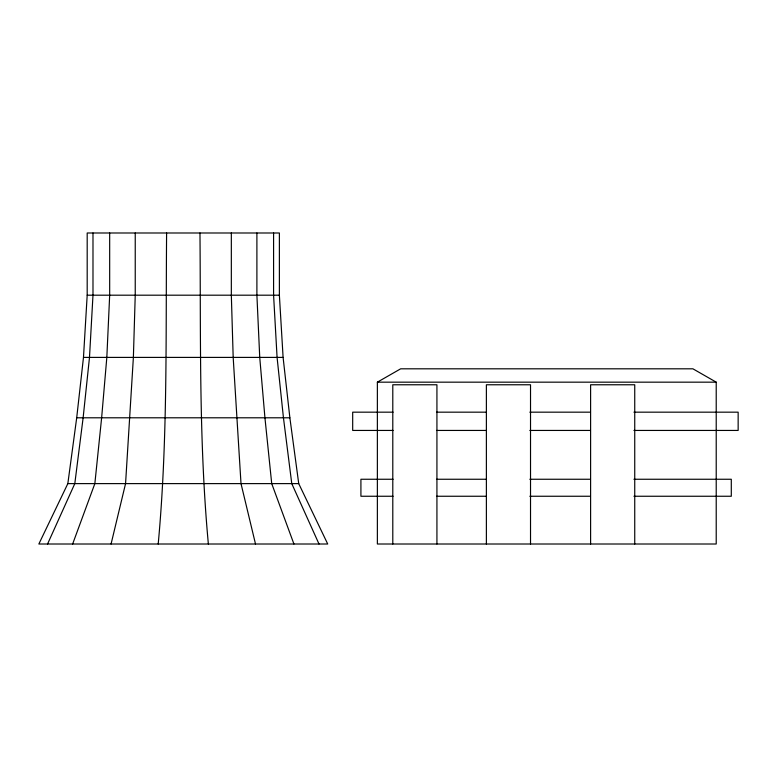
<?xml version="1.0" encoding="UTF-8"?>
<svg xmlns="http://www.w3.org/2000/svg" width="777" height="777" viewBox="0 0 777 777"><rect width="100%" height="100%" fill="white"/><g stroke="black" fill="none" stroke-linecap="round" stroke-linejoin="round"><path stroke-width="1.17" d="M83.479 357.401L87.189 295.192L87.189 232.993L279.38 232.993L279.38 295.192L283.1 357.401L289.87 417.793L298.727 483.615L327.719 544.007L38.85 544.007L67.842 483.615L76.7 417.793L83.479 357.401L283.1 357.401M158.207 544.007C167.793 440.676 165.705 336.674 166.599 232.993M111.072 544.007L125.563 483.615L133.382 357.401L135.237 295.192L135.237 232.993M72.64 544.007L94.852 483.615L101.632 417.793L106.828 357.401L109.674 295.192L109.674 232.993M47.562 544.007L74.806 483.615L83.129 417.793L89.491 357.401L92.987 295.192L92.987 232.993M377.369 382.167L400.67 368.813L692.909 368.813L716.219 382.167L716.219 544.007L377.369 544.007L377.369 382.167L716.219 382.167M87.189 295.192L279.38 295.192M393.104 412.169L352.69 412.169L352.69 430.439L393.104 430.439M436.664 412.169L486.285 412.169M529.846 412.169L590.355 412.169M633.925 412.169L738.15 412.169L738.15 430.439L633.925 430.439M76.7 417.793L289.87 417.793M436.664 430.439L486.285 430.439M529.846 430.439L590.355 430.439M393.104 479.254L360.916 479.254L360.916 496.25L393.104 496.25M436.664 479.254L486.285 479.254M529.846 479.254L590.355 479.254M633.925 479.254L731.293 479.254L731.293 496.25L633.925 496.25M67.842 483.615L298.727 483.615M436.664 496.25L486.285 496.25M529.846 496.25L590.355 496.25M319.007 544.007L291.763 483.615L283.45 417.793L277.078 357.401L273.582 295.192L273.582 232.993M293.929 544.007L271.717 483.615L264.938 417.793L259.741 357.401L256.896 295.192L256.896 232.993M255.507 544.007L241.006 483.615L233.187 357.401L231.332 295.192L231.332 232.993M208.362 544.007C198.776 440.676 200.864 336.674 199.971 232.993M634.741 544.007L634.741 384.77L590.607 384.77L590.607 544.007M530.526 544.007L530.526 384.77L486.383 384.77L486.383 544.007M436.927 544.007L436.927 384.77L392.793 384.77L392.793 544.007"/></g></svg>
